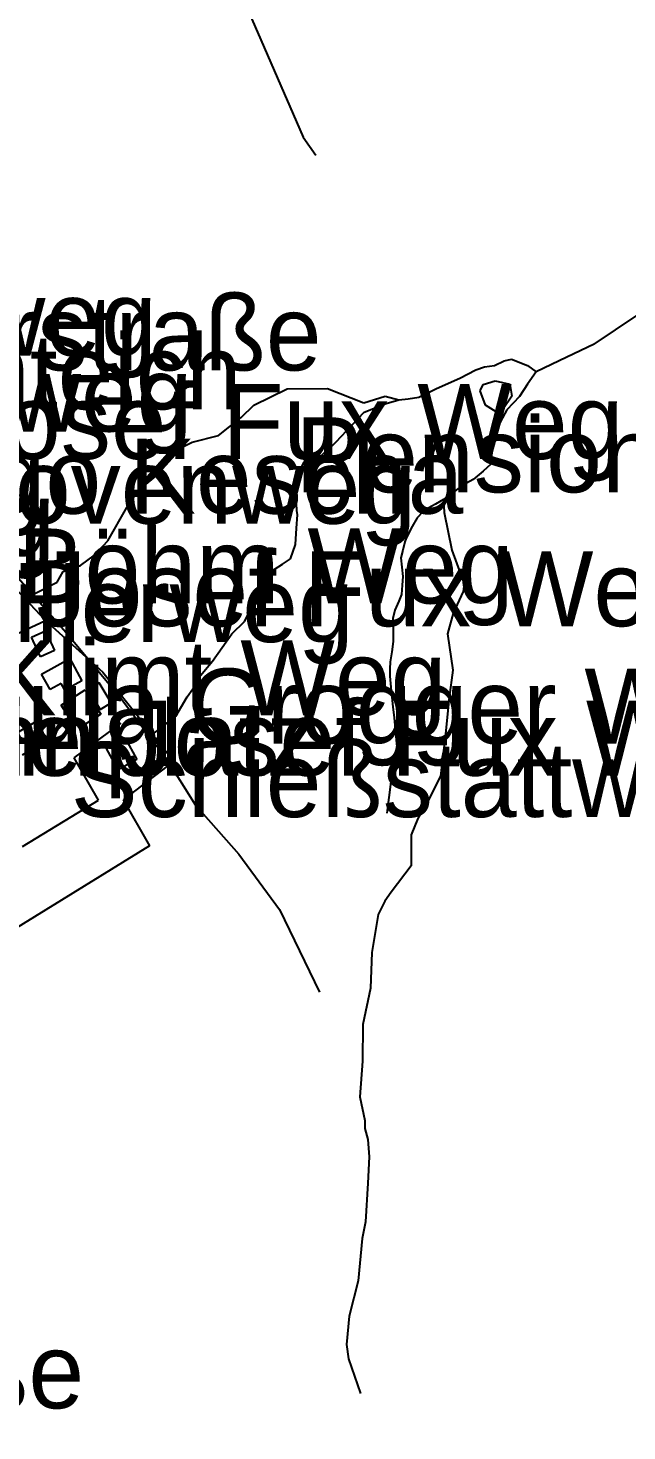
# Model space of a CAD drawing. Extents: x -3657 to 4700, y -7332 to 8131.
# Drawn here: x -2415 to -2068, y -4556 to -3743 of the extents above; entities that cross this region are included whole.
import ezdxf

# ---------------------------------------------------------------- set-up
doc = ezdxf.new("R2010")
doc.units = 0
for name, color, linetype in [('OSM_BUILDING_CONSTRUCTION', 9, 'CONTINUOUS'), ('OSM_BUILDING_DETACHED', 9, 'CONTINUOUS'), ('OSM_BUILDING_HOUSE', 9, 'CONTINUOUS'), ('OSM_HIGHWAY_PATH', 8, 'CONTINUOUS'), ('OSM_HIGHWAY_RESIDENTIAL', 8, 'CONTINUOUS'), ('OSM_HIGHWAY_TRACK', 8, 'CONTINUOUS'), ('OSM_LABELS', 8, 'CONTINUOUS'), ('OSM_LANDUSE_GREENFIELD', 3, 'CONTINUOUS'), ('OSM_LANDUSE_RESIDENTIAL', 3, 'CONTINUOUS'), ('OSM_NATURAL_WATER', 4, 'CONTINUOUS')]:
    doc.layers.add(name, color=color, linetype=linetype)

msp = doc.modelspace()

# ---------------------------------------------------------------- linework, layer by layer
at = {"layer": 'OSM_BUILDING_CONSTRUCTION'}
for p, q in [((-2373.274057, -4122.335742), (-2379.622251, -4126.11637)), ((-2379.622251, -4126.11637), (-2372.720391, -4137.714001)), ((-2366.372197, -4133.933373), (-2373.274057, -4122.335742)), ((-2372.720391, -4137.714001), (-2366.372197, -4133.933373))]:
    msp.add_line(p, q, dxfattribs=at)
at = {"layer": 'OSM_BUILDING_DETACHED'}
for p, q in [((-2395.382762, -4135.256593), (-2381.381846, -4126.294282)), ((-2381.381846, -4126.294282), (-2372.333584, -4140.471635)), ((-2388.556746, -4145.942425), (-2395.382762, -4135.256593)), ((-2372.333584, -4140.471635), (-2383.725444, -4147.754903)), ((-2385.947692, -4144.274501), (-2388.556746, -4145.942425)), ((-2383.725444, -4147.754903), (-2385.947692, -4144.274501)), ((-2369.064681, -4160.386646), (-2358.287161, -4154.371001)), ((-2358.287161, -4154.371001), (-2351.461146, -4166.624682)), ((-2362.238665, -4172.640327), (-2369.064681, -4160.386646)), ((-2351.461146, -4166.624682), (-2362.238665, -4172.640327))]:
    msp.add_line(p, q, dxfattribs=at)
at = {"layer": 'OSM_BUILDING_HOUSE'}
for p, q in [((-2412.478138, -4095.837991), (-2404.42344, -4092.157439)), ((-2404.42344, -4092.157439), (-2399.20533, -4103.599397)), ((-2407.260028, -4107.279949), (-2412.478138, -4095.837991)), ((-2399.20533, -4103.599397), (-2407.260028, -4107.279949)), ((-2406.691193, -4117.220776), (-2390.323926, -4108.269584)), ((-2390.323926, -4108.269584), (-2383.29313, -4121.123718)), ((-2401.784047, -4126.205326), (-2406.691193, -4117.220776)), ((-2395.352424, -4122.680447), (-2401.784047, -4126.205326)), ((-2393.236359, -4126.56115), (-2395.352424, -4122.680447)), ((-2383.29313, -4121.123718), (-2393.236359, -4126.56115)), ((-2424.408495, -4153.436963), (-2410.528931, -4145.052866)), ((-2410.528931, -4145.052866), (-2404.051801, -4155.805415)), ((-2404.051801, -4155.805415), (-2417.923781, -4164.178393))]:
    msp.add_line(p, q, dxfattribs=at)
at = {"layer": 'OSM_HIGHWAY_PATH'}
for p, q in [((-2283.845673, -3961.492281), (-2264.52805, -3952.174146)), ((-2264.52805, -3952.174146), (-2241.076895, -3951.829442)), ((-2241.076895, -3951.829442), (-2220.037599, -3960.113464)), ((-2291.088833, -3968.74219), (-2283.845673, -3961.492281)), ((-2220.037599, -3960.113464), (-2207.614252, -3956.310597)), ((-2207.614252, -3956.310597), (-2199.802256, -3958.478899)), ((-2304.194783, -3979.094438), (-2291.088833, -3968.74219)), ((-2319.37129, -3982.886185), (-2304.194783, -3979.094438)), ((-2331.787053, -3989.101981), (-2319.37129, -3982.886185)), ((-2346.614675, -4004.635913), (-2331.787053, -3989.101981)), ((-2357.308766, -4020.859252), (-2346.614675, -4004.635913)), ((-2368.344157, -4040.184931), (-2357.308766, -4020.859252)), ((-2375.936203, -4048.468953), (-2368.344157, -4040.184931)), ((-2384.21085, -4054.328925), (-2375.936203, -4048.468953)), ((-2397.665684, -4064.002884), (-2394.214755, -4057.787087)), ((-2394.214755, -4057.787087), (-2384.21085, -4054.328925)), ((-2411.810705, -4071.119359), (-2397.665684, -4064.002884))]:
    msp.add_line(p, q, dxfattribs=at)
at = {"layer": 'OSM_HIGHWAY_RESIDENTIAL'}
for p, q in [((-2387.783131, -4165.768481), (-2360.516993, -4145.608841)), ((-2373.7898, -4190.309201), (-2387.783131, -4165.768481)), ((-2417.802429, -4217.084939), (-2373.7898, -4190.309201))]:
    msp.add_line(p, q, dxfattribs=at)
at = {"layer": 'OSM_HIGHWAY_TRACK'}
for p, q in [((-2292.962195, -3719.220775), (-2255.252253, -3806.442075)), ((-2255.252253, -3806.442075), (-2247.933248, -3816.738726)), ((-2086.642093, -3926.176772), (-2061.871242, -3909.553131)), ((-2086.642093, -3926.176772), (-2102.44811, -3933.693549)), ((-2155.273884, -3941.154729), (-2150.131619, -3939.353371)), ((-2150.131619, -3939.353371), (-2144.33709, -3938.486051)), ((-2144.33709, -3938.486051), (-2138.754927, -3935.86185)), ((-2138.754927, -3935.86185), (-2134.469706, -3934.805499)), ((-2134.469706, -3934.805499), (-2125.300092, -3938.563887)), ((-2125.300092, -3938.563887), (-2120.226088, -3942.166603)), ((-2102.44811, -3933.693549), (-2120.226088, -3942.166603)), ((-2177.936254, -3951.940637), (-2164.519342, -3945.94723)), ((-2164.519342, -3945.94723), (-2155.273884, -3941.154729)), ((-2120.226088, -3942.166603), (-2125.300092, -3949.372034)), ((-2188.213199, -3956.877692), (-2177.936254, -3951.940637)), ((-2125.300092, -3949.372034), (-2129.956952, -3956.566346)), ((-2219.802481, -3965.67321), (-2207.106093, -3960.491527)), ((-2207.106093, -3960.491527), (-2199.802256, -3958.478899)), ((-2199.802256, -3958.478899), (-2194.356613, -3957.867326)), ((-2194.356613, -3957.867326), (-2188.213199, -3956.877692)), ((-2137.154605, -3964.194318), (-2140.962005, -3970.977208)), ((-2129.956952, -3956.566346), (-2137.154605, -3964.194318)), ((-2227.000135, -3973.201107), (-2219.802481, -3965.67321)), ((-2140.962005, -3970.977208), (-2144.776989, -3979.861683)), ((-2236.101488, -3982.730512), (-2227.000135, -3973.201107)), ((-2144.776989, -3979.861683), (-2146.043594, -3990.458559)), ((-2245.202842, -3991.09237), (-2238.217553, -3984.954411)), ((-2238.217553, -3984.954411), (-2236.101488, -3982.730512)), ((-2257.262136, -4000.08804), (-2254.508976, -3994.272545)), ((-2254.508976, -3994.272545), (-2245.202842, -3991.09237)), ((-2146.521415, -3995.751438), (-2151.019001, -3999.721097)), ((-2146.043594, -3990.458559), (-2146.521415, -3995.751438)), ((-2260.386934, -4005.859057), (-2257.262136, -4000.08804)), ((-2156.783191, -4004.491359), (-2160.491993, -4006.65966)), ((-2151.019001, -3999.721097), (-2156.783191, -4004.491359)), ((-2259.006562, -4018.201694), (-2260.386934, -4005.859057)), ((-2168.903161, -4012.486274), (-2173.825476, -4016.244663)), ((-2163.980845, -4008.772364), (-2168.903161, -4012.486274)), ((-2160.491993, -4006.65966), (-2163.980845, -4008.772364)), ((-2258.907964, -4022.538296), (-2259.006562, -4018.201694)), ((-2178.580933, -4018.9467), (-2182.820647, -4021.270674)), ((-2173.825476, -4016.244663), (-2178.580933, -4018.9467)), ((-2173.825476, -4016.244663), (-2173.469006, -4023.783679)), ((-2259.006562, -4032.812707), (-2258.430143, -4024.973465)), ((-2258.430143, -4024.973465), (-2258.907964, -4022.538296)), ((-2189.11575, -4026.774822), (-2192.020599, -4031.811953)), ((-2186.150226, -4023.55017), (-2189.11575, -4026.774822)), ((-2182.820647, -4021.270674), (-2186.150226, -4023.55017)), ((-2173.469006, -4023.783679), (-2168.98659, -4045.533407)), ((-2259.643657, -4042.186439), (-2259.006562, -4032.812707)), ((-2192.020599, -4031.811953), (-2195.623218, -4038.583724)), ((-2262.609181, -4050.548298), (-2259.643657, -4042.186439)), ((-2197.473827, -4045.522287), (-2198.588743, -4050.025682)), ((-2196.260313, -4040.651949), (-2197.473827, -4045.522287)), ((-2195.623218, -4038.583724), (-2196.260313, -4040.651949)), ((-2168.98659, -4045.533407), (-2161.917872, -4065.036997)), ((-2271.922899, -4056.697377), (-2267.212949, -4053.517202)), ((-2267.212949, -4053.517202), (-2262.609181, -4050.548298)), ((-2198.588743, -4050.025682), (-2198.05783, -4055.262963)), ((-2424.499509, -4056.652899), (-2411.810705, -4071.119359)), ((-2276.20812, -4064.692292), (-2274.092055, -4060.555841)), ((-2274.092055, -4060.555841), (-2271.922899, -4056.697377)), ((-2198.05783, -4055.262963), (-2197.473827, -4060.822709)), ((-2197.473827, -4060.822709), (-2197.845465, -4065.84872)), ((-2278.748915, -4071.408466), (-2276.20812, -4064.692292)), ((-2197.845465, -4065.84872), (-2198.323286, -4071.09712)), ((-2162.433615, -4069.35136), (-2168.296404, -4081.949745)), ((-2161.917872, -4065.036997), (-2162.433615, -4069.35136)), ((-2411.810705, -4071.119359), (-2392.45516, -4093.191552)), ((-2286.576079, -4082.005343), (-2278.748915, -4071.408466)), ((-2199.802256, -4075.011182), (-2202.077595, -4080.259582)), ((-2198.323286, -4071.09712), (-2199.802256, -4075.011182)), ((-2289.063782, -4086.820083), (-2286.576079, -4082.005343)), ((-2202.077595, -4080.259582), (-2203.291109, -4085.018725)), ((-2203.291109, -4085.018725), (-2203.131835, -4091.534748)), ((-2168.296404, -4081.949745), (-2171.572891, -4094.025514)), ((-2392.45516, -4093.191552), (-2360.827956, -4131.16462)), ((-2307.744311, -4109.848552), (-2296.42071, -4093.969917)), ((-2296.42071, -4093.969917), (-2289.063782, -4086.820083)), ((-2203.131835, -4091.534748), (-2202.980146, -4098.417714)), ((-2171.572891, -4094.025514), (-2168.470846, -4115.074714)), ((-2202.980146, -4098.417714), (-2203.875112, -4104.288806)), ((-2315.518383, -4119.277882), (-2307.744311, -4109.848552)), ((-2204.883845, -4110.226615), (-2205.043119, -4114.251871)), ((-2203.875112, -4104.288806), (-2204.883845, -4110.226615)), ((-2205.043119, -4114.251871), (-2205.043119, -4118.377203)), ((-2205.043119, -4118.377203), (-2204.140568, -4126.905854)), ((-2168.470846, -4115.074714), (-2170.541404, -4130.786557)), ((-2322.450581, -4130.397375), (-2319.174094, -4125.738307)), ((-2319.174094, -4125.738307), (-2317.004938, -4122.936195)), ((-2317.004938, -4122.936195), (-2315.518383, -4119.277882)), ((-2360.827956, -4131.16462), (-2344.081465, -4153.359127)), ((-2328.851866, -4141.572465), (-2322.450581, -4130.397375)), ((-2204.140568, -4126.905854), (-2203.184926, -4136.223989)), ((-2170.541404, -4130.786557), (-2172.77882, -4151.835756)), ((-2335.996429, -4147.287884), (-2328.851866, -4141.572465)), ((-2203.184926, -4136.223989), (-2202.555416, -4142.628817)), ((-2202.555416, -4142.628817), (-2201.705956, -4151.368738)), ((-2342.230856, -4152.135983), (-2335.996429, -4147.287884)), ((-2344.081465, -4153.359127), (-2342.230856, -4152.135983)), ((-2344.081465, -4153.359127), (-2334.782915, -4165.668405)), ((-2201.705956, -4151.368738), (-2200.856496, -4159.408131)), ((-2172.77882, -4151.835756), (-2175.714007, -4176.343118)), ((-2334.782915, -4165.668405), (-2317.596526, -4193.144672)), ((-2200.651716, -4161.743224), (-2202.980146, -4168.993134)), ((-2200.856496, -4159.408131), (-2200.651716, -4161.743224)), ((-2202.980146, -4168.993134), (-2206.749623, -4197.870456)), ((-2175.714007, -4176.343118), (-2182.957168, -4190.842937)), ((-2182.957168, -4190.842937), (-2188.819956, -4200.85048)), ((-2317.596526, -4193.144672), (-2292.370607, -4221.443781)), ((-2188.819956, -4200.85048), (-2192.612187, -4210.346527)), ((-2192.612187, -4210.346527), (-2192.612187, -4228.293388)), ((-2292.370607, -4221.443781), (-2268.972544, -4253.612473)), ((-2192.612187, -4228.293388), (-2204.269504, -4243.58269)), ((-2204.269504, -4243.58269), (-2207.963137, -4248.831091)), ((-2268.972544, -4253.612473), (-2245.642741, -4301.426291)), ((-2211.755367, -4256.414585), (-2215.38074, -4278.509017)), ((-2207.963137, -4248.831091), (-2211.755367, -4256.414585)), ((-2215.38074, -4278.509017), (-2216.237784, -4299.213512)), ((-2216.237784, -4299.213512), (-2220.553343, -4320.095919)), ((-2220.553343, -4320.095919), (-2220.727785, -4341.323031)), ((-2220.727785, -4341.323031), (-2222.449458, -4362.038646)), ((-2222.449458, -4362.038646), (-2219.514271, -4375.849056)), ((-2219.514271, -4375.849056), (-2219.514271, -4380.330211)), ((-2219.514271, -4380.330211), (-2217.792599, -4386.7128)), ((-2217.792599, -4386.7128), (-2216.92797, -4396.898255)), ((-2216.92797, -4396.898255), (-2217.792599, -4412.087482)), ((-2217.792599, -4412.087482), (-2219.172971, -4434.348707)), ((-2219.172971, -4434.348707), (-2221.069086, -4444.011546)), ((-2221.069086, -4444.011546), (-2223.314087, -4468.518908)), ((-2223.314087, -4468.518908), (-2228.486689, -4489.05661)), ((-2228.486689, -4489.05661), (-2230.033919, -4505.457862)), ((-2230.033919, -4505.457862), (-2229.002433, -4513.741884)), ((-2229.002433, -4513.741884), (-2221.99439, -4533.868166))]:
    msp.add_line(p, q, dxfattribs=at)
at = {"layer": 'OSM_LANDUSE_GREENFIELD'}
for p, q in [((-2404.332426, -4086.21963), (-2427.768412, -4061.323086)), ((-2432.470778, -4099.118242), (-2404.332426, -4086.21963))]:
    msp.add_line(p, q, dxfattribs=at)
at = {"layer": 'OSM_LANDUSE_RESIDENTIAL'}
for p, q in [((-2432.470778, -4099.118242), (-2404.332426, -4086.21963)), ((-2404.332426, -4086.21963), (-2371.241421, -4116.220021)), ((-2371.241421, -4116.220021), (-2330.019874, -4167.781109)), ((-2330.019874, -4167.781109), (-2359.523428, -4189.986736)), ((-2359.523428, -4189.986736), (-2344.240739, -4216.706877)), ((-2344.240739, -4216.706877), (-2444.598331, -4278.742526))]:
    msp.add_line(p, q, dxfattribs=at)
at = {"layer": 'OSM_NATURAL_WATER'}
for p, q in [((-2150.927987, -3949.594424), (-2144.018543, -3947.359406)), ((-2144.018543, -3947.359406), (-2135.470855, -3949.394273)), ((-2152.763427, -3953.252737), (-2150.927987, -3949.594424)), ((-2149.509693, -3961.603476), (-2152.763427, -3953.252737)), ((-2135.470855, -3949.394273), (-2134.249757, -3956.310597)), ((-2143.404202, -3965.473059), (-2149.509693, -3961.603476)), ((-2139.13415, -3963.438192), (-2143.404202, -3965.473059)), ((-2134.249757, -3956.310597), (-2139.13415, -3963.438192))]:
    msp.add_line(p, q, dxfattribs=at)

# ---------------------------------------------------------------- texts
at = {"layer": 'OSM_LABELS'}
for s, p in [('Bienenweg', (-2627.254914, -3932.915185)), ('Bierbaumerstraße', (-2709.150119, -3941.429536)), ('Schwimmteich', (-2665.061458, -3963.906381)), ('Mozartweg', (-2603.258923, -3976.789475)), ('Johann Josef Fux Weg', (-2663.522701, -3992.725543)), ('Pensionistenpromenade', (-2259.699338, -4012.007213)), ('vulgo Kescha', (-2510.968057, -4024.346603)), ('Beethovenweg', (-2573.84893, -4030.194066)), ('Schubertweg', (-2737.694712, -4049.049053)), ('Karl Böhm Weg', (-2539.900881, -4076.3622)), ('Johann Josef Fux Weg', (-2616.269797, -4089.548388)), ('Schillerweg', (-2522.771124, -4098.698381)), ('Gustav Klimt Weg', (-2636.81892, -4141.088767)), ('Paula Grogger Weg', (-2486.077751, -4157.512257)), ('Erlebnisspielplatz', (-2699.352804, -4176.145191)), ('Johann Josef Fux Weg', (-2565.863993, -4176.07744)), ('Schießstattweg', (-2389.762434, -4200.026391)), ('Hauptstraße', (-2701.468511, -4542.435088))]:
    msp.add_text(s, height=43.418293, dxfattribs=at).set_placement(p)

doc.saveas('drawing.dxf')
